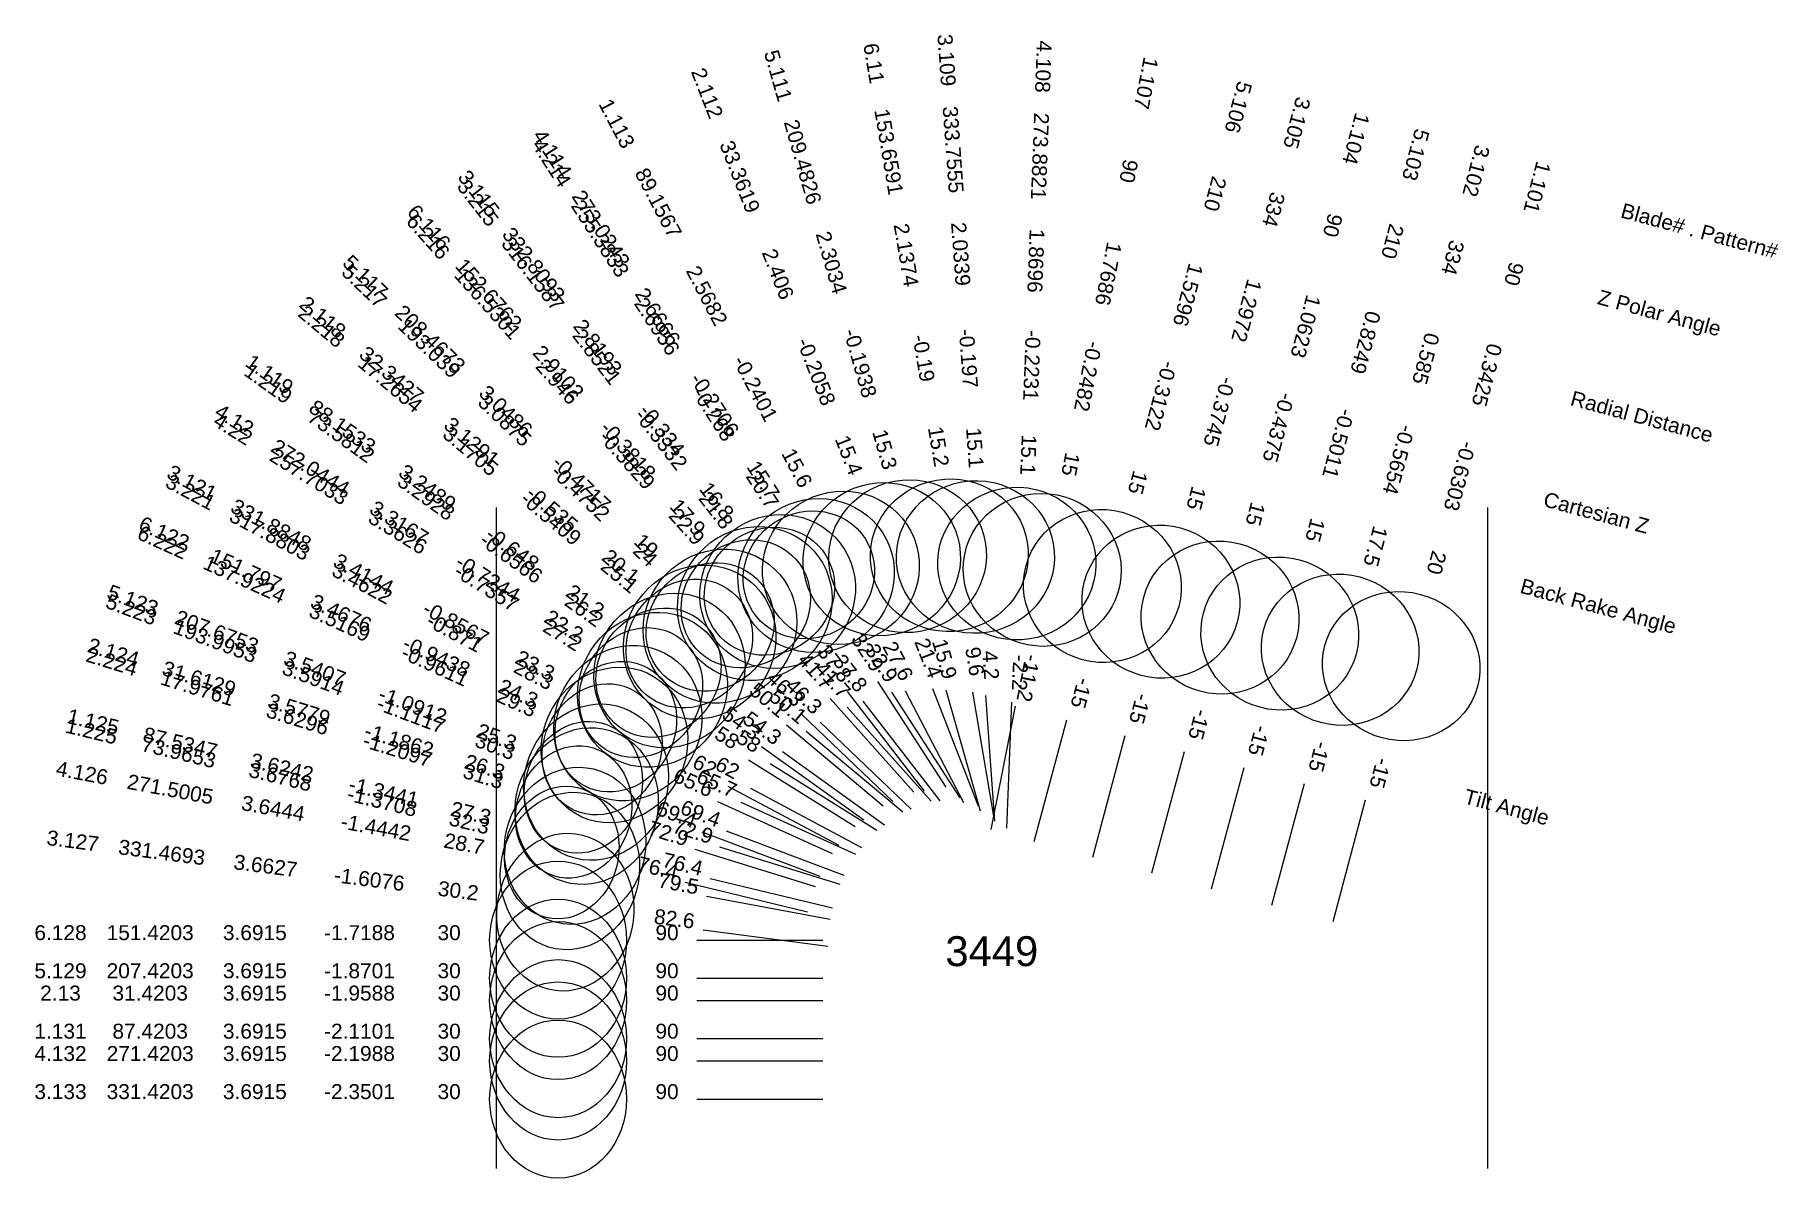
# Model space of a CAD drawing. Header units: inches. Extents: x 30.23 to 37.15, y 15.34 to 19.88.
import ezdxf
from ezdxf.enums import TextEntityAlignment as Align

# ---------------------------------------------------------------- set-up
doc = ezdxf.new("R2010")
doc.units = ezdxf.units.IN
doc.header["$MEASUREMENT"] = 0
for name, color, linetype, true_color in [('Blade_1', 30, 'Continuous', 0xff7f00), ('Blade_2', 7, 'Continuous', 0xcccc00), ('Blade_3', 7, 'Continuous', 0x00cc00), ('Blade_4', 7, 'Continuous', 0x00cccc), ('Blade_5', 7, 'Continuous', 0x0066cc), ('Blade_6', 190, 'Continuous', 0x7f00ff)]:
    doc.layers.add(name, color=color, linetype=linetype, true_color=true_color)
doc.styles.get("Standard").update_dxf_attribs({"font": 'arial.ttf'})

msp = doc.modelspace()

# ---------------------------------------------------------------- linework, layer by layer
for p, q in [((32.0625, 18), (32.0625, 15.3738)), ((36, 18), (36, 15.3738))]:
    msp.add_line(p, q)
at = {"layer": 'Blade_1'}
for p, q in [((33.6875, 17.2712), (33.9193, 16.8282)), ((34.1243, 17.2108), (34.0272, 16.7203)), ((33.1163, 17.0499), (33.5225, 16.7584)), ((33.1992, 17.0305), (33.6054, 16.739)), ((34.795, 17.0298), (34.6655, 16.5468)), ((35.5148, 16.837), (35.3854, 16.354)), ((32.8126, 16.5109), (33.2986, 16.3935)), ((32.9119, 16.5264), (33.3979, 16.4089)), ((32.86, 15.8899), (33.36, 15.8899))]:
    msp.add_line(p, q, dxfattribs=at)
for centre, major_axis, ratio in [((33.4318, 17.7599), (0.2782, 0.1456), 0.963305), ((34.2314, 17.7518), (0.308, -0.061), 0.965926), ((34.9377, 17.5625), (0.3033, -0.0813), 0.965926), ((32.7511, 17.352), (0.1831, 0.2551), 0.93262), ((35.6575, 17.3697), (0.3033, -0.0813), 0.939693), ((32.7072, 17.3434), (0.1551, 0.2161), 0.89762), ((32.3758, 16.6559), (0.0737, 0.3052), 0.888708), ((32.3232, 16.6292), (0.0625, 0.2586), 0.845368), ((32.3085, 15.8899), (0, 0.314), 0.866025)]:
    msp.add_ellipse(centre, major_axis=major_axis, ratio=ratio, dxfattribs=at)
at = {"layer": 'Blade_2'}
for p, q in [((33.7952, 17.2807), (33.9776, 16.8152)), ((33.2157, 17.1361), (33.5993, 16.8153)), ((33.294, 17.1112), (33.6775, 16.7904)), ((32.8515, 16.6419), (33.3293, 16.4945)), ((32.9491, 16.6512), (33.4269, 16.5039)), ((32.86, 16.0412), (33.36, 16.0412))]:
    msp.add_line(p, q, dxfattribs=at)
for centre, major_axis, ratio in [((33.594, 17.7942), (0.2924, 0.1145), 0.964068), ((32.8709, 17.465), (0.2014, 0.2409), 0.939369), ((32.8295, 17.4591), (0.1706, 0.204), 0.905908), ((32.4221, 16.8138), (0.0925, 0.3001), 0.896588), ((32.3704, 16.7903), (0.0784, 0.2542), 0.854577), ((32.3085, 16.0412), (0, 0.314), 0.866025)]:
    msp.add_ellipse(centre, major_axis=major_axis, ratio=ratio, dxfattribs=at)
at = {"layer": 'Blade_3'}
for p, q in [((33.4562, 17.2688), (33.7624, 16.8735)), ((34.0062, 17.253), (34.0425, 16.7543)), ((33.5184, 17.23), (33.8246, 16.8347)), ((34.5601, 17.0928), (34.4306, 16.6098)), ((35.2723, 16.9019), (35.1428, 16.4189)), ((32.9823, 16.8926), (33.4238, 16.6578)), ((33.0725, 16.8843), (33.514, 16.6496)), ((32.8842, 16.3215), (33.3801, 16.2573)), ((32.86, 15.6499), (33.36, 15.6499))]:
    msp.add_line(p, q, dxfattribs=at)
for centre, major_axis, ratio in [((33.9661, 17.803), (0.3132, 0.0228), 0.965324), ((33.1807, 17.666), (0.2482, 0.1923), 0.957217), ((33.1479, 17.6668), (0.2103, 0.1629), 0.928354), ((34.7028, 17.6255), (0.3033, -0.0813), 0.965926), ((35.415, 17.4346), (0.3033, -0.0813), 0.953717), ((32.5856, 17.1433), (0.1474, 0.2772), 0.918779), ((32.5378, 17.129), (0.1249, 0.2349), 0.880877), ((32.3373, 16.3924), (0.0404, 0.3114), 0.864436), ((32.3085, 15.6499), (0, 0.314), 0.866025)]:
    msp.add_ellipse(centre, major_axis=major_axis, ratio=ratio, dxfattribs=at)
at = {"layer": 'Blade_4'}
for p, q in [((33.5776, 17.3091), (33.849, 16.8891)), ((33.6327, 17.2662), (33.904, 16.8462)), ((34.1091, 17.2258), (34.0898, 16.7262)), ((33.0644, 16.9975), (33.4885, 16.7326)), ((33.151, 16.9834), (33.5751, 16.7185)), ((32.8978, 16.4552), (33.3894, 16.3639)), ((32.86, 15.8012), (33.36, 15.8012))]:
    msp.add_line(p, q, dxfattribs=at)
for centre, major_axis, ratio in [((33.3334, 17.7294), (0.2637, 0.1704), 0.962777), ((34.1304, 17.7769), (0.3138, -0.0121), 0.965659), ((33.3044, 17.732), (0.2234, 0.1444), 0.935555), ((32.6833, 17.2756), (0.1664, 0.2663), 0.925982), ((32.6374, 17.2643), (0.1409, 0.2256), 0.889552), ((32.3556, 16.5558), (0.0573, 0.3087), 0.876862), ((32.3085, 15.8012), (0, 0.314), 0.866025)]:
    msp.add_ellipse(centre, major_axis=major_axis, ratio=ratio, dxfattribs=at)
at = {"layer": 'Blade_5'}
for p, q in [((33.848, 17.2759), (33.9853, 16.7951)), ((33.2764, 17.1768), (33.6378, 16.8313)), ((33.35, 17.1472), (33.7114, 16.8016)), ((34.3277, 17.1551), (34.1982, 16.6721)), ((35.0324, 16.9662), (34.9029, 16.4832)), ((32.8799, 16.7112), (33.348, 16.5354)), ((32.9756, 16.7148), (33.4436, 16.539)), ((32.86, 16.1299), (33.36, 16.1299))]:
    msp.add_line(p, q, dxfattribs=at)
for centre, major_axis, ratio in [((33.6966, 17.8062), (0.3019, 0.0862), 0.964484), ((34.4704, 17.6878), (0.3033, -0.0813), 0.965926), ((32.9514, 17.5283), (0.217, 0.227), 0.945484), ((32.9125, 17.5248), (0.1838, 0.1923), 0.913502), ((35.1751, 17.4989), (0.3033, -0.0813), 0.965926), ((32.4593, 16.9088), (0.1104, 0.2939), 0.904104), ((32.4086, 16.8883), (0.0936, 0.249), 0.863421), ((32.3085, 16.1299), (0, 0.314), 0.866025)]:
    msp.add_ellipse(centre, major_axis=major_axis, ratio=ratio, dxfattribs=at)
at = {"layer": 'Blade_6'}
for p, q in [((33.9544, 17.2662), (34.0376, 16.7732)), ((33.3892, 17.2414), (33.7221, 16.8684)), ((33.457, 17.2067), (33.7899, 16.8336)), ((32.9418, 16.8313), (33.3973, 16.6251)), ((33.0349, 16.8288), (33.4904, 16.6227)), ((32.86, 16.2812), (33.36, 16.2812))]:
    msp.add_line(p, q, dxfattribs=at)
for centre, major_axis, ratio in [((33.8626, 17.81), (0.3096, 0.0523), 0.965044), ((33.0898, 17.6182), (0.2343, 0.2091), 0.951686), ((33.054, 17.6171), (0.1985, 0.1771), 0.921302), ((32.5324, 17.0562), (0.1294, 0.2861), 0.911671), ((32.4831, 17.0389), (0.1097, 0.2423), 0.872396), ((32.3085, 16.2812), (0, 0.314), 0.866025)]:
    msp.add_ellipse(centre, major_axis=major_axis, ratio=ratio, dxfattribs=at)

# ---------------------------------------------------------------- texts
for s, height, p in [('Blade# . Pattern#', 0.059375, (36.5327, 19.1814)), ('Z Polar Angle', 0.059375, (36.4405, 18.8373)), ('Radial Distance', 0.059375, (36.3329, 18.4358)), ('Cartesian Z', 0.059375, (36.2254, 18.0344)), ('Back Rake Angle', 0.059375, (36.1332, 17.6903)), ('Tilt Angle', 0.05937, (35.9092, 16.8542))]:
    msp.add_text(s, height=height, rotation=345).set_placement(p, align=Align.MIDDLE_LEFT)
msp.add_text('3449', height=0.11875).set_placement((34.0312, 16.2374), align=Align.MIDDLE_CENTER)
at = {"layer": 'Blade_1'}
for s, rotation, p in [('1.107', 258.8, (34.6153, 19.6907)), ('1.113', 297.61907, (32.5155, 19.5112)), ('1.104', 255, (35.4493, 19.4717)), ('89.1567', 297.61907, (32.6807, 19.1955)), ('90', 258.8, (34.5461, 19.3412)), ('1.101', 255, (36.1691, 19.2789)), ('90', 255, (35.357, 19.1275)), ('1.7686', 258.8, (34.4654, 18.9335)), ('2.5682', 297.61907, (32.8733, 18.8273)), ('90', 255, (36.0769, 18.9347)), ('1.0623', 255, (35.2495, 18.7261)), ('-0.2482', 258.8, (34.3846, 18.5258)), ('0.3425', 255, (35.9693, 18.5333)), ('1.219', 324.33816, (31.1403, 18.4677)), ('1.119', 324.33817, (31.1452, 18.5043)), ('-0.2401', 297.61907, (33.066, 18.459)), ('88.1533', 324.33817, (31.4347, 18.2966)), ('-0.4375', 255, (35.1419, 18.3246)), ('73.5812', 324.33816, (31.4298, 18.26)), ('15.6', 297.61907, (33.2312, 18.1433)), ('15', 258.8, (34.3154, 18.1763)), ('-0.6303', 255, (35.8617, 18.1318)), ('3.2489', 324.33817, (31.7724, 18.0543)), ('3.2928', 324.33816, (31.7675, 18.0177)), ('15', 255, (35.0497, 17.9805)), ('-0.6566', 324.33816, (32.1051, 17.7754)), ('-0.648', 324.33817, (32.11, 17.812)), ('20', 255, (35.7695, 17.7877)), ('21.2', 324.33817, (32.3995, 17.6043)), ('26.2', 324.33816, (32.3946, 17.5677)), ('27.6', 297.61907, (33.6324, 17.3765)), ('-11.2', 258.8, (34.1473, 17.3273)), ('1.125', 346.41664, (30.4546, 17.1201)), ('54.3', 324.33816, (33.0198, 17.1191)), ('54.3', 324.33817, (33.1027, 17.0997)), ('-15', 255, (34.8257, 17.1445)), ('1.225', 346.41664, (30.4486, 17.0821)), ('87.5347', 346.41664, (30.8009, 17.0364)), ('73.9653', 346.41664, (30.7949, 16.9985)), ('3.6768', 346.41664, (31.1989, 16.9008)), ('3.6242', 346.41664, (31.2049, 16.9388)), ('-15', 255, (35.5455, 16.9517)), ('-1.3441', 346.41664, (31.6089, 16.8412)), ('-1.3708', 346.41664, (31.6029, 16.8032)), ('27.3', 346.41664, (31.9551, 16.7575)), ('32.3', 346.41664, (31.9492, 16.7196)), ('76.4', 346.41664, (32.7964, 16.5543)), ('76.4', 346.41664, (32.6972, 16.5388)), ('1.131', 359.99999, (30.332, 15.8899)), ('87.4203', 359.99999, (30.6882, 15.8899)), ('3.6915', 359.99999, (31.1039, 15.8899)), ('-2.1101', 359.99999, (31.5195, 15.8899)), ('30', 359.99999, (31.8757, 15.8899)), ('90', 359.99999, (32.7412, 15.8899))]:
    msp.add_text(s, height=0.05937, rotation=rotation, dxfattribs=at).set_placement(p, align=Align.CENTER)
at = {"layer": 'Blade_2'}
for s, rotation, p in [('2.112', 291.39371, (32.873, 19.6345)), ('33.3619', 291.39371, (33.003, 19.3028)), ('2.406', 291.39371, (33.1546, 18.9158)), ('2.118', 320.09407, (31.3547, 18.733)), ('2.218', 320.09407, (31.3501, 18.6963)), ('32.3427', 320.09407, (31.628, 18.5044)), ('-0.2058', 291.39371, (33.3062, 18.5288)), ('17.2654', 320.09407, (31.6234, 18.4677)), ('3.1291', 320.09407, (31.9468, 18.2378)), ('3.1705', 320.09407, (31.9422, 18.2011)), ('15.4', 291.39371, (33.4361, 18.1971)), ('-0.5409', 320.09407, (32.2611, 17.9345)), ('-0.535', 320.09407, (32.2657, 17.9712)), ('20.1', 320.09407, (32.5389, 17.7426)), ('25.1', 320.09407, (32.5343, 17.7059)), ('2.124', 342.85778, (30.5334, 17.3964)), ('21.4', 291.39371, (33.7519, 17.3913)), ('2.224', 342.85777, (30.5276, 17.3587)), ('31.6129', 342.85778, (30.8738, 17.2914)), ('17.9761', 342.85777, (30.868, 17.2537)), ('3.5779', 342.85778, (31.271, 17.1689)), ('50.1', 320.09407, (33.1246, 17.2123)), ('50.1', 320.09407, (33.2029, 17.1874)), ('3.6296', 342.85777, (31.2651, 17.1312)), ('-1.1862', 342.85778, (31.6682, 17.0464)), ('-1.2097', 342.85777, (31.6623, 17.0087)), ('31.3', 342.85777, (32.0027, 16.9037)), ('26.3', 342.85778, (32.0086, 16.9414)), ('72.9', 342.85778, (32.8356, 16.6862)), ('72.9', 342.85777, (32.738, 16.6769)), ('2.13', 359.99999, (30.332, 16.0412)), ('31.4203', 359.99999, (30.6882, 16.0412)), ('3.6915', 359.99999, (31.1039, 16.0412)), ('-1.9588', 359.99999, (31.5195, 16.0412)), ('30', 359.99999, (31.8757, 16.0412)), ('90', 359.99999, (32.7412, 16.0412))]:
    msp.add_text(s, height=0.05937, rotation=rotation, dxfattribs=at).set_placement(p, align=Align.CENTER)
at = {"layer": 'Blade_3'}
for s, rotation, p in [('3.109', 274.16771, (33.8224, 19.7743)), ('3.105', 255, (35.2144, 19.5347)), ('333.7555', 274.16771, (33.8483, 19.419)), ('3.102', 255, (35.9266, 19.3438)), ('3.115', 307.76245, (31.9703, 19.2285)), ('3.215', 307.76244, (31.9669, 19.1914)), ('334', 255, (35.1221, 19.1905)), ('332.8093', 307.76245, (32.1885, 18.9469)), ('2.0339', 274.16771, (33.8785, 19.0044)), ('316.1587', 307.76244, (32.1851, 18.9098)), ('334', 255, (35.8343, 18.9996)), ('1.2972', 255, (35.0146, 18.7891)), ('2.8521', 307.76244, (32.4396, 18.5812)), ('2.8193', 307.76245, (32.443, 18.6183)), ('-0.197', 274.16771, (33.9088, 18.5899)), ('0.585', 255, (35.7268, 18.5982)), ('-0.3745', 255, (34.907, 18.3876)), ('-0.3332', 307.76244, (32.6941, 18.2526)), ('-0.334', 307.76245, (32.6975, 18.2897)), ('15.1', 274.16771, (33.9346, 18.2346)), ('-0.5654', 255, (35.6192, 18.1967)), ('3.121', 331.99488, (30.8405, 18.0714)), ('3.221', 331.99488, (30.8351, 18.0345)), ('16.8', 307.76245, (32.9157, 18.0081)), ('15', 255, (34.8148, 18.0435)), ('331.8848', 331.99488, (31.1551, 17.9041)), ('21.8', 307.76244, (32.9123, 17.971)), ('317.8803', 331.99488, (31.1496, 17.8672)), ('17.5', 255, (35.527, 17.8526)), ('3.4144', 331.99488, (31.522, 17.7089)), ('3.4622', 331.99488, (31.5166, 17.6721)), ('-0.8567', 331.99488, (31.889, 17.5138)), ('-0.871', 331.99488, (31.8836, 17.4769)), ('37.8', 307.76244, (33.3835, 17.3626)), ('28.3', 331.99488, (32.1981, 17.3097)), ('23.3', 331.99488, (32.2035, 17.3465)), ('37.8', 307.76245, (33.4457, 17.3239)), ('4.2', 274.16771, (33.9975, 17.3714)), ('-15', 255, (34.5908, 17.2075)), ('-15', 255, (35.303, 17.0166)), ('62', 331.99488, (32.8775, 16.9483)), ('62', 331.99488, (32.9677, 16.9401)), ('3.127', 352.61676, (30.3772, 16.6464)), ('331.4693', 352.61676, (30.7305, 16.6006)), ('3.6627', 352.61676, (31.1427, 16.5472)), ('-1.6076', 352.61676, (31.5548, 16.4938)), ('30.2', 352.61676, (31.9081, 16.448)), ('82.6', 352.61676, (32.7665, 16.3368)), ('3.133', 359.99999, (30.332, 15.6499)), ('331.4203', 359.99999, (30.6882, 15.6499)), ('3.6915', 359.99999, (31.1039, 15.6499)), ('-2.3501', 359.99999, (31.5195, 15.6499)), ('30', 359.99999, (31.8757, 15.6499)), ('90', 359.99999, (32.7412, 15.6499))]:
    msp.add_text(s, height=0.05937, rotation=rotation, dxfattribs=at).set_placement(p, align=Align.CENTER)
at = {"layer": 'Blade_4'}
for s, rotation, p in [('4.108', 267.7892, (34.2066, 19.7519)), ('273.8821', 267.7892, (34.1929, 19.3959)), ('4.114', 302.86723, (32.2608, 19.3895)), ('4.214', 302.86723, (32.2578, 19.3518)), ('273.0243', 302.86723, (32.4541, 19.0903)), ('255.3833', 302.86723, (32.4511, 19.0526)), ('1.8696', 267.7892, (34.1769, 18.9806)), ('2.6666', 302.86723, (32.6797, 18.7412)), ('2.6956', 302.86723, (32.6767, 18.7035)), ('-0.2231', 267.7892, (34.1608, 18.5653)), ('-0.2706', 302.86723, (32.9052, 18.3921)), ('-0.268', 302.86723, (32.9023, 18.3544)), ('4.22', 328.0075, (31.0018, 18.286)), ('4.12', 328.0075, (31.007, 18.3228)), ('15.1', 267.7892, (34.1471, 18.2093)), ('257.7033', 328.0075, (31.3039, 18.0973)), ('272.0444', 328.0075, (31.3091, 18.134)), ('20.7', 302.86723, (33.0956, 18.0552)), ('15.7', 302.86723, (33.0985, 18.0929)), ('3.3167', 328.0075, (31.6616, 17.9138)), ('3.3626', 328.0075, (31.6564, 17.8771)), ('-0.7244', 328.0075, (32.0141, 17.6936)), ('-0.7357', 328.0075, (32.0089, 17.6569)), ('22.2', 328.0075, (32.3163, 17.5049)), ('27.2', 328.0075, (32.3111, 17.4681)), ('32.9', 302.86723, (33.5132, 17.4088)), ('32.9', 302.86723, (33.5683, 17.3659)), ('-2.2', 267.7892, (34.1137, 17.3445)), ('58', 328.0075, (32.9637, 17.0605)), ('58', 328.0075, (33.0503, 17.0463)), ('4.126', 349.48583, (30.4123, 16.9165)), ('271.5005', 349.48583, (30.7626, 16.8515)), ('3.6444', 349.48583, (31.1712, 16.7756)), ('-1.4442', 349.48583, (31.5798, 16.6998)), ('28.7', 349.48583, (31.9301, 16.6348)), ('79.5', 349.48583, (32.7811, 16.4768)), ('4.132', 359.99999, (30.332, 15.8012)), ('271.4203', 359.99999, (30.6883, 15.8012)), ('3.6915', 359.99999, (31.1039, 15.8012)), ('-2.1988', 359.99999, (31.5195, 15.8012)), ('30', 359.99999, (31.8758, 15.8012)), ('90', 359.99999, (32.7412, 15.8012))]:
    msp.add_text(s, height=0.05937, rotation=rotation, dxfattribs=at).set_placement(p, align=Align.CENTER)
at = {"layer": 'Blade_5'}
for s, rotation, p in [('5.111', 285.93407, (33.154, 19.7068)), ('5.106', 255, (34.982, 19.597)), ('209.4826', 285.93407, (33.2518, 19.3642)), ('5.103', 255, (35.6867, 19.4081)), ('210', 255, (34.8897, 19.2528)), ('210', 255, (35.5944, 19.0639)), ('2.3034', 285.93407, (33.3659, 18.9645)), ('5.117', 316.28483, (31.5228, 18.8942)), ('5.217', 316.28483, (31.5186, 18.8575)), ('1.5296', 255, (34.7822, 18.8514)), ('208.4673', 316.28483, (31.7803, 18.648)), ('0.8249', 255, (35.4869, 18.6625)), ('193.039', 316.28483, (31.7761, 18.6113)), ('-0.1938', 285.93407, (33.48, 18.5649)), ('-0.3122', 255, (34.6746, 18.4499)), ('3.0875', 316.28483, (32.0765, 18.3241)), ('3.0486', 316.28483, (32.0807, 18.3608)), ('-0.5011', 255, (35.3793, 18.261)), ('15.3', 285.93407, (33.5778, 18.2223)), ('-0.4752', 316.28483, (32.3769, 18.0369)), ('-0.4717', 316.28483, (32.3811, 18.0736)), ('15', 255, (34.5824, 18.1058)), ('15', 255, (35.2871, 17.9169)), ('19', 316.28483, (32.6386, 17.8274)), ('24', 316.28483, (32.6344, 17.7907)), ('5.123', 339.40783, (30.6091, 17.604)), ('5.223', 339.40783, (30.6033, 17.5666)), ('207.6753', 339.40783, (30.9426, 17.4787)), ('193.9953', 339.40783, (30.9368, 17.4413)), ('15.9', 285.93407, (33.8154, 17.3901)), ('3.5914', 339.40783, (31.3259, 17.2951)), ('3.5407', 339.40783, (31.3316, 17.3325)), ('46.3', 316.28483, (33.1906, 17.2589)), ('-15', 255, (34.3584, 17.2698)), ('-1.0912', 339.40783, (31.7207, 17.1863)), ('46.3', 316.28483, (33.2642, 17.2292)), ('-1.1117', 339.40783, (31.7149, 17.1489)), ('25.3', 339.40783, (32.0542, 17.061)), ('-15', 255, (35.0631, 17.0809)), ('30.3', 339.40783, (32.0484, 17.0236)), ('69.4', 339.40783, (32.7688, 16.753)), ('69.4', 339.40783, (32.8644, 16.7566)), ('5.129', 359.99999, (30.332, 16.1299)), ('207.4203', 359.99999, (30.6882, 16.1299)), ('3.6915', 359.99999, (31.1039, 16.1299)), ('-1.8701', 359.99999, (31.5195, 16.1299)), ('30', 359.99999, (31.8757, 16.1299)), ('90', 359.99999, (32.7412, 16.1299))]:
    msp.add_text(s, height=0.05937, rotation=rotation, dxfattribs=at).set_placement(p, align=Align.CENTER)
at = {"layer": 'Blade_6'}
for s, rotation, p in [('6.11', 279.57941, (33.5337, 19.7589)), ('153.6591', 279.57941, (33.593, 19.4077)), ('6.116', 311.7432, (31.7739, 19.0929)), ('6.216', 311.7432, (31.77, 19.056)), ('2.1374', 279.57941, (33.6621, 18.9978)), ('152.6762', 311.7432, (32.011, 18.8271)), ('136.5301', 311.7432, (32.0072, 18.7902)), ('2.9102', 311.7432, (32.2878, 18.517)), ('-0.19', 279.57941, (33.7313, 18.588)), ('2.946', 311.7432, (32.2839, 18.4801)), ('-0.3829', 311.7432, (32.5606, 18.17)), ('-0.3818', 311.7432, (32.5645, 18.2069)), ('15.2', 279.57941, (33.7906, 18.2367)), ('17.9', 311.7432, (32.8017, 17.9411)), ('6.122', 335.65374, (30.7317, 17.871)), ('22.9', 311.7432, (32.7978, 17.9042)), ('6.222', 335.64677, (30.7262, 17.8341)), ('137.9224', 335.64677, (31.0507, 17.6872)), ('151.797', 335.65374, (31.0562, 17.7241)), ('3.5169', 335.64677, (31.4294, 17.5158)), ('3.4676', 335.65374, (31.4349, 17.5528)), ('-0.9438', 335.65374, (31.8136, 17.3815)), ('-0.9611', 335.64677, (31.808, 17.3445)), ('41.7', 311.7432, (33.3102, 17.33)), ('9.6', 279.57941, (33.9346, 17.3833)), ('24.3', 335.65374, (32.1381, 17.2346)), ('41.7', 311.7432, (33.3779, 17.2953)), ('29.3', 335.64677, (32.1326, 17.1976)), ('65.6', 335.64677, (32.8336, 16.8802)), ('65.7', 335.65374, (32.9267, 16.8778)), ('6.128', 359.99999, (30.332, 16.2812)), ('151.4203', 359.99999, (30.6882, 16.2812)), ('3.6915', 359.99999, (31.1039, 16.2812)), ('-1.7188', 359.99999, (31.5195, 16.2812)), ('30', 359.99999, (31.8757, 16.2812)), ('90', 359.99999, (32.7412, 16.2812))]:
    msp.add_text(s, height=0.05937, rotation=rotation, dxfattribs=at).set_placement(p, align=Align.CENTER)

doc.saveas('drawing.dxf')
